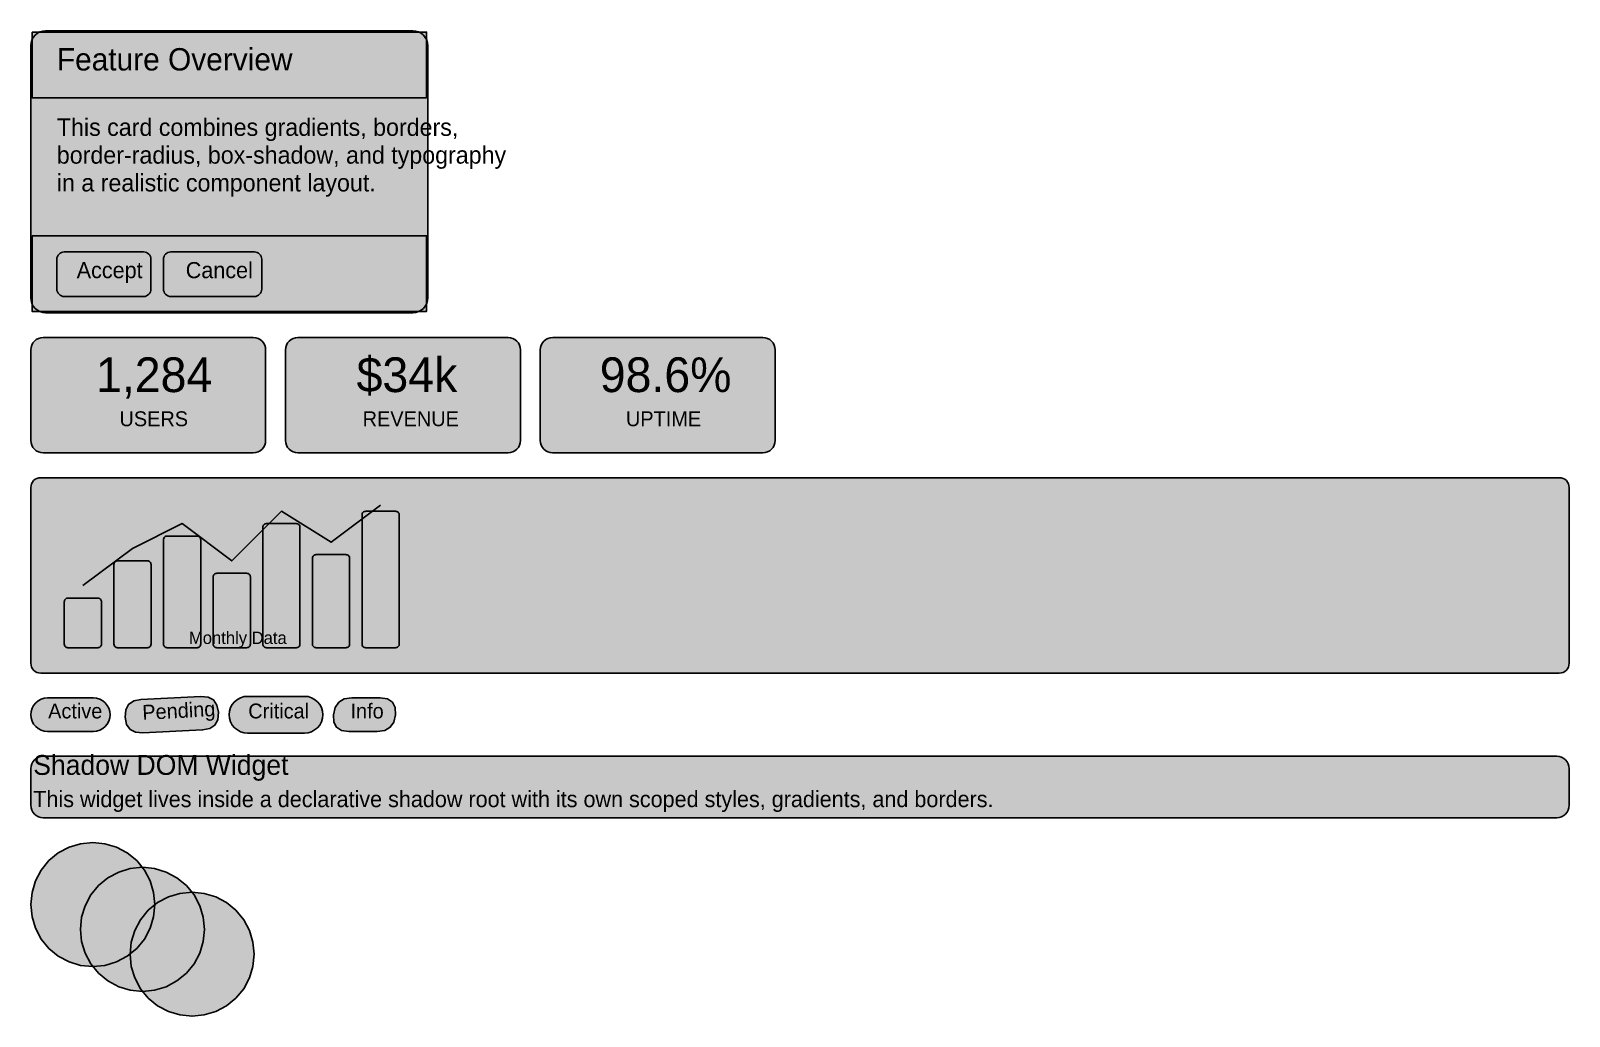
# Model space of a CAD drawing. Extents: x 0 to 1240, y 21 to 815.
import ezdxf

# ---------------------------------------------------------------- set-up
doc = ezdxf.new("R2010")
doc.units = 0

msp = doc.modelspace()

# ---------------------------------------------------------------- hatches: boundary and pattern name
at = {"true_color": 0xffffff}
for points in [[(12, 815), (308, 815), (308, 815), (310.3, 814.8), (312.6, 814.1), (314.7, 813), (316.5, 811.5), (318, 809.7), (319.1, 807.6), (319.8, 805.3), (320, 803), (320, 599.8), (320, 599.8), (319.8, 597.5), (319.1, 595.2), (318, 593.1), (316.5, 591.3), (314.7, 589.8), (312.6, 588.7), (310.3, 588), (308, 587.8), (12, 587.8), (12, 587.8), (9.7, 588), (7.4, 588.7), (5.3, 589.8), (3.5, 591.3), (2, 593.1), (0.9, 595.2), (0.2, 597.5), (0, 599.8), (0, 803), (0, 803), (0.2, 805.3), (0.9, 807.6), (2, 809.7), (3.5, 811.5), (5.3, 813), (7.4, 814.1), (9.7, 814.8), (12, 815)], [(10, 567.8), (179.3, 567.8), (179.3, 567.8), (181.3, 567.6), (183.2, 567), (184.9, 566.1), (186.4, 564.9), (187.6, 563.4), (188.6, 561.6), (189.1, 559.8), (189.3, 557.8), (189.3, 484.8), (189.3, 484.8), (189.1, 482.8), (188.6, 481), (187.6, 479.2), (186.4, 477.7), (184.9, 476.5), (183.2, 475.6), (181.3, 475), (179.3, 474.8), (10, 474.8), (10, 474.8), (8, 475), (6.2, 475.6), (4.4, 476.5), (2.9, 477.7), (1.7, 479.2), (0.8, 481), (0.2, 482.8), (0, 484.8), (0, 557.8), (0, 557.8), (0.2, 559.8), (0.8, 561.6), (1.7, 563.4), (2.9, 564.9), (4.4, 566.1), (6.2, 567), (8, 567.6), (10, 567.8)], [(215.3, 567.8), (384.7, 567.8), (384.7, 567.8), (386.6, 567.6), (388.5, 567), (390.2, 566.1), (391.7, 564.9), (393, 563.4), (393.9, 561.6), (394.5, 559.8), (394.7, 557.8), (394.7, 484.8), (394.7, 484.8), (394.5, 482.8), (393.9, 481), (393, 479.2), (391.7, 477.7), (390.2, 476.5), (388.5, 475.6), (386.6, 475), (384.7, 474.8), (215.3, 474.8), (215.3, 474.8), (213.4, 475), (211.5, 475.6), (209.8, 476.5), (208.3, 477.7), (207, 479.2), (206.1, 481), (205.5, 482.8), (205.3, 484.8), (205.3, 557.8), (205.3, 557.8), (205.5, 559.8), (206.1, 561.6), (207, 563.4), (208.3, 564.9), (209.8, 566.1), (211.5, 567), (213.4, 567.6), (215.3, 567.8)], [(420.7, 567.8), (590, 567.8), (590, 567.8), (592, 567.6), (593.8, 567), (595.6, 566.1), (597.1, 564.9), (598.3, 563.4), (599.2, 561.6), (599.8, 559.8), (600, 557.8), (600, 484.8), (600, 484.8), (599.8, 482.8), (599.2, 481), (598.3, 479.2), (597.1, 477.7), (595.6, 476.5), (593.8, 475.6), (592, 475), (590, 474.8), (420.7, 474.8), (420.7, 474.8), (418.7, 475), (416.8, 475.6), (415.1, 476.5), (413.6, 477.7), (412.4, 479.2), (411.4, 481), (410.9, 482.8), (410.7, 484.8), (410.7, 557.8), (410.7, 557.8), (410.9, 559.8), (411.4, 561.6), (412.4, 563.4), (413.6, 564.9), (415.1, 566.1), (416.8, 567), (418.7, 567.6), (420.7, 567.8)], [(8, 454.8), (1232, 454.8), (1232, 454.8), (1233.6, 454.6), (1235.1, 454.2), (1236.4, 453.5), (1237.7, 452.5), (1238.7, 451.2), (1239.4, 449.9), (1239.8, 448.4), (1240, 446.8), (1240, 305.3), (1240, 305.3), (1239.8, 303.7), (1239.4, 302.2), (1238.7, 300.9), (1237.7, 299.6), (1236.4, 298.6), (1235.1, 297.9), (1233.6, 297.5), (1232, 297.3), (8, 297.3), (8, 297.3), (6.4, 297.5), (4.9, 297.9), (3.6, 298.6), (2.3, 299.6), (1.3, 300.9), (0.6, 302.2), (0.2, 303.7), (0, 305.3), (0, 446.8), (0, 446.8), (0.2, 448.4), (0.6, 449.9), (1.3, 451.2), (2.3, 452.5), (3.6, 453.5), (4.9, 454.2), (6.4, 454.6), (8, 454.8)]]:
    msp.add_hatch(color=256, dxfattribs=at).paths.add_polyline_path(points, flags=0)
at = {"true_color": 0x1a237e}
msp.add_hatch(color=256, dxfattribs=at).paths.add_polyline_path([(1, 814), (319, 814), (319, 761), (1, 761)], flags=0)
at = {"true_color": 0xf5f5f5}
msp.add_hatch(color=256, dxfattribs=at).paths.add_polyline_path([(1, 649.8), (319, 649.8), (319, 588.8), (1, 588.8)], flags=0)
at = {"true_color": 0x1e88e5}
for points in [[(27, 636.8), (90.9, 636.8), (90.9, 636.8), (92.1, 636.7), (93.2, 636.3), (94.2, 635.8), (95.1, 635), (95.9, 634.1), (96.4, 633.1), (96.8, 632), (96.9, 630.8), (96.9, 606.8), (96.9, 606.8), (96.8, 605.6), (96.4, 604.5), (95.9, 603.5), (95.1, 602.6), (94.2, 601.8), (93.2, 601.3), (92.1, 600.9), (90.9, 600.8), (27, 600.8), (27, 600.8), (25.8, 600.9), (24.7, 601.3), (23.7, 601.8), (22.8, 602.6), (22, 603.5), (21.5, 604.5), (21.1, 605.6), (21, 606.8), (21, 630.8), (21, 630.8), (21.1, 632), (21.5, 633.1), (22, 634.1), (22.8, 635), (23.7, 635.8), (24.7, 636.3), (25.8, 636.7), (27, 636.8)], [(244, 263.8), (245.4, 269.7), (248.3, 273.9), (252.7, 276.5), (258.7, 277.3), (281.6, 277.3), (287.5, 276.5), (291.5, 273.9), (293.7, 269.7), (294, 263.8), (294, 263.8), (292.6, 257.9), (289.7, 253.7), (285.3, 251.1), (279.3, 250.3), (256.4, 250.3), (250.5, 251.1), (246.5, 253.7), (244.3, 257.9), (244, 263.8)]]:
    msp.add_hatch(color=256, dxfattribs=at).paths.add_polyline_path(points, flags=0)
at = {"true_color": 0x42a5f5}
for points in [[(270, 427.8), (294, 427.8), (294, 427.8), (294.6, 427.7), (295.1, 427.6), (295.7, 427.3), (296.1, 426.9), (296.5, 426.5), (296.8, 425.9), (296.9, 425.4), (297, 424.8), (297, 320.8), (297, 320.8), (296.9, 320.2), (296.8, 319.7), (296.5, 319.1), (296.1, 318.7), (295.7, 318.3), (295.1, 318), (294.6, 317.9), (294, 317.8), (270, 317.8), (270, 317.8), (269.4, 317.9), (268.9, 318), (268.3, 318.3), (267.9, 318.7), (267.5, 319.1), (267.2, 319.7), (267.1, 320.2), (267, 320.8), (267, 424.8), (267, 424.8), (267.1, 425.4), (267.2, 425.9), (267.5, 426.5), (267.9, 426.9), (268.3, 427.3), (268.9, 427.6), (269.4, 427.7), (270, 427.8)], [(190, 417.8), (214, 417.8), (214, 417.8), (214.6, 417.7), (215.1, 417.6), (215.7, 417.3), (216.1, 416.9), (216.5, 416.5), (216.8, 415.9), (216.9, 415.4), (217, 414.8), (217, 320.8), (217, 320.8), (216.9, 320.2), (216.8, 319.7), (216.5, 319.1), (216.1, 318.7), (215.7, 318.3), (215.1, 318), (214.6, 317.9), (214, 317.8), (190, 317.8), (190, 317.8), (189.4, 317.9), (188.9, 318), (188.3, 318.3), (187.9, 318.7), (187.5, 319.1), (187.2, 319.7), (187.1, 320.2), (187, 320.8), (187, 414.8), (187, 414.8), (187.1, 415.4), (187.2, 415.9), (187.5, 416.5), (187.9, 416.9), (188.3, 417.3), (188.9, 417.6), (189.4, 417.7), (190, 417.8)], [(110, 407.8), (134, 407.8), (134, 407.8), (134.6, 407.7), (135.1, 407.6), (135.7, 407.3), (136.1, 406.9), (136.5, 406.5), (136.8, 405.9), (136.9, 405.4), (137, 404.8), (137, 320.8), (137, 320.8), (136.9, 320.2), (136.8, 319.7), (136.5, 319.1), (136.1, 318.7), (135.7, 318.3), (135.1, 318), (134.6, 317.9), (134, 317.8), (110, 317.8), (110, 317.8), (109.4, 317.9), (108.9, 318), (108.3, 318.3), (107.9, 318.7), (107.5, 319.1), (107.2, 319.7), (107.1, 320.2), (107, 320.8), (107, 404.8), (107, 404.8), (107.1, 405.4), (107.2, 405.9), (107.5, 406.5), (107.9, 406.9), (108.3, 407.3), (108.9, 407.6), (109.4, 407.7), (110, 407.8)], [(70, 387.8), (94, 387.8), (94, 387.8), (94.6, 387.7), (95.1, 387.6), (95.7, 387.3), (96.1, 386.9), (96.5, 386.5), (96.8, 385.9), (96.9, 385.4), (97, 384.8), (97, 320.8), (97, 320.8), (96.9, 320.2), (96.8, 319.7), (96.5, 319.1), (96.1, 318.7), (95.7, 318.3), (95.1, 318), (94.6, 317.9), (94, 317.8), (70, 317.8), (70, 317.8), (69.4, 317.9), (68.9, 318), (68.3, 318.3), (67.9, 318.7), (67.5, 319.1), (67.2, 319.7), (67.1, 320.2), (67, 320.8), (67, 384.8), (67, 384.8), (67.1, 385.4), (67.2, 385.9), (67.5, 386.5), (67.9, 386.9), (68.3, 387.3), (68.9, 387.6), (69.4, 387.7), (70, 387.8)], [(230, 392.8), (254, 392.8), (254, 392.8), (254.6, 392.7), (255.1, 392.6), (255.7, 392.3), (256.1, 391.9), (256.5, 391.5), (256.8, 390.9), (256.9, 390.4), (257, 389.8), (257, 320.8), (257, 320.8), (256.9, 320.2), (256.8, 319.7), (256.5, 319.1), (256.1, 318.7), (255.7, 318.3), (255.1, 318), (254.6, 317.9), (254, 317.8), (230, 317.8), (230, 317.8), (229.4, 317.9), (228.9, 318), (228.3, 318.3), (227.9, 318.7), (227.5, 319.1), (227.2, 319.7), (227.1, 320.2), (227, 320.8), (227, 389.8), (227, 389.8), (227.1, 390.4), (227.2, 390.9), (227.5, 391.5), (227.9, 391.9), (228.3, 392.3), (228.9, 392.6), (229.4, 392.7), (230, 392.8)], [(150, 377.8), (174, 377.8), (174, 377.8), (174.6, 377.7), (175.1, 377.6), (175.7, 377.3), (176.1, 376.9), (176.5, 376.5), (176.8, 375.9), (176.9, 375.4), (177, 374.8), (177, 320.8), (177, 320.8), (176.9, 320.2), (176.8, 319.7), (176.5, 319.1), (176.1, 318.7), (175.7, 318.3), (175.1, 318), (174.6, 317.9), (174, 317.8), (150, 317.8), (150, 317.8), (149.4, 317.9), (148.9, 318), (148.3, 318.3), (147.9, 318.7), (147.5, 319.1), (147.2, 319.7), (147.1, 320.2), (147, 320.8), (147, 374.8), (147, 374.8), (147.1, 375.4), (147.2, 375.9), (147.5, 376.5), (147.9, 376.9), (148.3, 377.3), (148.9, 377.6), (149.4, 377.7), (150, 377.8)], [(30, 357.8), (54, 357.8), (54, 357.8), (54.6, 357.7), (55.1, 357.6), (55.7, 357.3), (56.1, 356.9), (56.5, 356.5), (56.8, 355.9), (56.9, 355.4), (57, 354.8), (57, 320.8), (57, 320.8), (56.9, 320.2), (56.8, 319.7), (56.5, 319.1), (56.1, 318.7), (55.7, 318.3), (55.1, 318), (54.6, 317.9), (54, 317.8), (30, 317.8), (30, 317.8), (29.4, 317.9), (28.9, 318), (28.3, 318.3), (27.9, 318.7), (27.5, 319.1), (27.2, 319.7), (27.1, 320.2), (27, 320.8), (27, 354.8), (27, 354.8), (27.1, 355.4), (27.2, 355.9), (27.5, 356.5), (27.9, 356.9), (28.3, 357.3), (28.9, 357.6), (29.4, 357.7), (30, 357.8)]]:
    msp.add_hatch(color=256, dxfattribs=at).paths.add_polyline_path(points, flags=0)
at = {"true_color": 0x43a047}
msp.add_hatch(color=256, dxfattribs=at).paths.add_polyline_path([(13.5, 277.3), (50.5, 277.3), (50.5, 277.3), (53.1, 277), (55.7, 276.3), (58, 275), (60, 273.3), (61.7, 271.3), (63, 269), (63.7, 266.4), (64, 263.8), (64, 263.8), (64, 263.8), (63.7, 261.2), (63, 258.6), (61.7, 256.3), (60, 254.3), (58, 252.6), (55.7, 251.3), (53.1, 250.6), (50.5, 250.3), (13.5, 250.3), (13.5, 250.3), (10.9, 250.6), (8.3, 251.3), (6, 252.6), (4, 254.3), (2.3, 256.3), (1, 258.6), (0.3, 261.2), (0, 263.8), (0, 263.8), (0, 263.8), (0.3, 266.4), (1, 269), (2.3, 271.3), (4, 273.3), (6, 275), (8.3, 276.3), (10.9, 277), (13.5, 277.3)], flags=0)
at = {"true_color": 0xfb8c00}
msp.add_hatch(color=256, dxfattribs=at).paths.add_polyline_path([(76.1, 261.8), (76.6, 267.8), (78.9, 272.1), (83, 274.9), (88.8, 276), (137.1, 278.5), (143, 278), (147.4, 275.7), (150.1, 271.6), (151.3, 265.8), (151.3, 265.8), (150.7, 259.8), (148.4, 255.5), (144.4, 252.7), (138.5, 251.6), (90.2, 249.1), (84.3, 249.6), (80, 251.9), (77.2, 256), (76.1, 261.8)], flags=0)
at = {"true_color": 0xe53935}
msp.add_hatch(color=256, dxfattribs=at).paths.add_polyline_path([(174.8, 278.6), (220.6, 278.6), (220.6, 278.6), (223.5, 278.4), (226.3, 277.5), (228.8, 276.1), (231.1, 274.3), (232.9, 272.1), (234.3, 269.5), (235.1, 266.7), (235.4, 263.8), (235.4, 263.8), (235.4, 263.8), (235.1, 260.9), (234.3, 258.1), (232.9, 255.5), (231.1, 253.3), (228.8, 251.5), (226.3, 250.1), (223.5, 249.2), (220.6, 248.9), (174.8, 248.9), (174.8, 248.9), (171.9, 249.2), (169.1, 250.1), (166.5, 251.5), (164.2, 253.3), (162.4, 255.5), (161, 258.1), (160.2, 260.9), (159.9, 263.8), (159.9, 263.8), (159.9, 263.8), (160.2, 266.7), (161, 269.5), (162.4, 272.1), (164.2, 274.3), (166.5, 276.1), (169.1, 277.5), (171.9, 278.4), (174.8, 278.6)], flags=0)
at = {"true_color": 0xede7f6}
msp.add_hatch(color=256, dxfattribs=at).paths.add_polyline_path([(10, 230.3), (1230, 230.3), (1230, 230.3), (1232, 230.1), (1233.8, 229.5), (1235.6, 228.6), (1237.1, 227.4), (1238.3, 225.9), (1239.2, 224.1), (1239.8, 222.3), (1240, 220.3), (1240, 190.8), (1240, 190.8), (1239.8, 188.8), (1239.2, 187), (1238.3, 185.2), (1237.1, 183.7), (1235.6, 182.5), (1233.8, 181.6), (1232, 181), (1230, 180.8), (10, 180.8), (10, 180.8), (8, 181), (6.2, 181.6), (4.4, 182.5), (2.9, 183.7), (1.7, 185.2), (0.8, 187), (0.2, 188.8), (0, 190.8), (0, 220.3), (0, 220.3), (0.2, 222.3), (0.8, 224.1), (1.7, 225.9), (2.9, 227.4), (4.4, 228.6), (6.2, 229.5), (8, 230.1), (10, 230.3)], flags=0)
at = {"true_color": 0xf44336}
msp.add_hatch(color=256, dxfattribs=at).paths.add_polyline_path([(50, 160.8), (50, 160.8), (50, 160.8), (59.8, 159.8), (69.1, 157), (77.8, 152.4), (85.4, 146.2), (91.6, 138.6), (96.2, 129.9), (99, 120.6), (100, 110.8), (100, 110.8), (100, 110.8), (99, 101), (96.2, 91.7), (91.6, 83), (85.4, 75.4), (77.8, 69.2), (69.1, 64.6), (59.8, 61.8), (50, 60.8), (50, 60.8), (50, 60.8), (40.2, 61.8), (30.9, 64.6), (22.2, 69.2), (14.6, 75.4), (8.4, 83), (3.8, 91.7), (1, 101), (0, 110.8), (0, 110.8), (0, 110.8), (1, 120.6), (3.8, 129.9), (8.4, 138.6), (14.6, 146.2), (22.2, 152.4), (30.9, 157), (40.2, 159.8), (50, 160.8)], flags=0)
at = {"true_color": 0x4caf50}
msp.add_hatch(color=256, dxfattribs=at).paths.add_polyline_path([(90, 140.8), (90, 140.8), (90, 140.8), (99.8, 139.8), (109.1, 137), (117.8, 132.4), (125.4, 126.2), (131.6, 118.6), (136.2, 109.9), (139, 100.6), (140, 90.8), (140, 90.8), (140, 90.8), (139, 81), (136.2, 71.7), (131.6, 63), (125.4, 55.4), (117.8, 49.2), (109.1, 44.6), (99.8, 41.8), (90, 40.8), (90, 40.8), (90, 40.8), (80.2, 41.8), (70.9, 44.6), (62.2, 49.2), (54.6, 55.4), (48.4, 63), (43.8, 71.7), (41, 81), (40, 90.8), (40, 90.8), (40, 90.8), (41, 100.6), (43.8, 109.9), (48.4, 118.6), (54.6, 126.2), (62.2, 132.4), (70.9, 137), (80.2, 139.8), (90, 140.8)], flags=0)
at = {"true_color": 0x2196f3}
msp.add_hatch(color=256, dxfattribs=at).paths.add_polyline_path([(130, 120.8), (130, 120.8), (130, 120.8), (139.8, 119.8), (149.1, 117), (157.8, 112.4), (165.4, 106.2), (171.6, 98.6), (176.2, 89.9), (179, 80.6), (180, 70.8), (180, 70.8), (180, 70.8), (179, 61), (176.2, 51.7), (171.6, 43), (165.4, 35.4), (157.8, 29.2), (149.1, 24.6), (139.8, 21.8), (130, 20.8), (130, 20.8), (130, 20.8), (120.2, 21.8), (110.9, 24.6), (102.2, 29.2), (94.6, 35.4), (88.4, 43), (83.8, 51.7), (81, 61), (80, 70.8), (80, 70.8), (80, 70.8), (81, 80.6), (83.8, 89.9), (88.4, 98.6), (94.6, 106.2), (102.2, 112.4), (110.9, 117), (120.2, 119.8), (130, 120.8)], flags=0)

# ---------------------------------------------------------------- linework, layer by layer
at = {"true_color": 0xe0e0e0}
for points in [[(12, 815), (308, 815), (308, 815), (310.3, 814.8), (312.6, 814.1), (314.7, 813), (316.5, 811.5), (318, 809.7), (319.1, 807.6), (319.8, 805.3), (320, 803), (320, 599.8), (320, 599.8), (319.8, 597.5), (319.1, 595.2), (318, 593.1), (316.5, 591.3), (314.7, 589.8), (312.6, 588.7), (310.3, 588), (308, 587.8), (12, 587.8), (12, 587.8), (9.7, 588), (7.4, 588.7), (5.3, 589.8), (3.5, 591.3), (2, 593.1), (0.9, 595.2), (0.2, 597.5), (0, 599.8), (0, 803), (0, 803), (0.2, 805.3), (0.9, 807.6), (2, 809.7), (3.5, 811.5), (5.3, 813), (7.4, 814.1), (9.7, 814.8), (12, 815)], [(10, 567.8), (179.3, 567.8), (179.3, 567.8), (181.3, 567.6), (183.2, 567), (184.9, 566.1), (186.4, 564.9), (187.6, 563.4), (188.6, 561.6), (189.1, 559.8), (189.3, 557.8), (189.3, 484.8), (189.3, 484.8), (189.1, 482.8), (188.6, 481), (187.6, 479.2), (186.4, 477.7), (184.9, 476.5), (183.2, 475.6), (181.3, 475), (179.3, 474.8), (10, 474.8), (10, 474.8), (8, 475), (6.2, 475.6), (4.4, 476.5), (2.9, 477.7), (1.7, 479.2), (0.8, 481), (0.2, 482.8), (0, 484.8), (0, 557.8), (0, 557.8), (0.2, 559.8), (0.8, 561.6), (1.7, 563.4), (2.9, 564.9), (4.4, 566.1), (6.2, 567), (8, 567.6), (10, 567.8)], [(215.3, 567.8), (384.7, 567.8), (384.7, 567.8), (386.6, 567.6), (388.5, 567), (390.2, 566.1), (391.7, 564.9), (393, 563.4), (393.9, 561.6), (394.5, 559.8), (394.7, 557.8), (394.7, 484.8), (394.7, 484.8), (394.5, 482.8), (393.9, 481), (393, 479.2), (391.7, 477.7), (390.2, 476.5), (388.5, 475.6), (386.6, 475), (384.7, 474.8), (215.3, 474.8), (215.3, 474.8), (213.4, 475), (211.5, 475.6), (209.8, 476.5), (208.3, 477.7), (207, 479.2), (206.1, 481), (205.5, 482.8), (205.3, 484.8), (205.3, 557.8), (205.3, 557.8), (205.5, 559.8), (206.1, 561.6), (207, 563.4), (208.3, 564.9), (209.8, 566.1), (211.5, 567), (213.4, 567.6), (215.3, 567.8)], [(420.7, 567.8), (590, 567.8), (590, 567.8), (592, 567.6), (593.8, 567), (595.6, 566.1), (597.1, 564.9), (598.3, 563.4), (599.2, 561.6), (599.8, 559.8), (600, 557.8), (600, 484.8), (600, 484.8), (599.8, 482.8), (599.2, 481), (598.3, 479.2), (597.1, 477.7), (595.6, 476.5), (593.8, 475.6), (592, 475), (590, 474.8), (420.7, 474.8), (420.7, 474.8), (418.7, 475), (416.8, 475.6), (415.1, 476.5), (413.6, 477.7), (412.4, 479.2), (411.4, 481), (410.9, 482.8), (410.7, 484.8), (410.7, 557.8), (410.7, 557.8), (410.9, 559.8), (411.4, 561.6), (412.4, 563.4), (413.6, 564.9), (415.1, 566.1), (416.8, 567), (418.7, 567.6), (420.7, 567.8)], [(8, 454.8), (1232, 454.8), (1232, 454.8), (1233.6, 454.6), (1235.1, 454.2), (1236.4, 453.5), (1237.7, 452.5), (1238.7, 451.2), (1239.4, 449.9), (1239.8, 448.4), (1240, 446.8), (1240, 305.3), (1240, 305.3), (1239.8, 303.7), (1239.4, 302.2), (1238.7, 300.9), (1237.7, 299.6), (1236.4, 298.6), (1235.1, 297.9), (1233.6, 297.5), (1232, 297.3), (8, 297.3), (8, 297.3), (6.4, 297.5), (4.9, 297.9), (3.6, 298.6), (2.3, 299.6), (1.3, 300.9), (0.6, 302.2), (0.2, 303.7), (0, 305.3), (0, 446.8), (0, 446.8), (0.2, 448.4), (0.6, 449.9), (1.3, 451.2), (2.3, 452.5), (3.6, 453.5), (4.9, 454.2), (6.4, 454.6), (8, 454.8)]]:
    msp.add_lwpolyline(points, close=True, dxfattribs=at)
at = {"true_color": 0x1a237e}
msp.add_lwpolyline([(1, 814), (319, 814), (319, 761), (1, 761)], close=True, dxfattribs=at)
at = {"true_color": 0xf5f5f5}
msp.add_lwpolyline([(1, 649.8), (319, 649.8), (319, 588.8), (1, 588.8)], close=True, dxfattribs=at)
at = {"true_color": 0x1e88e5}
for points in [[(27, 636.8), (90.9, 636.8), (90.9, 636.8), (92.1, 636.7), (93.2, 636.3), (94.2, 635.8), (95.1, 635), (95.9, 634.1), (96.4, 633.1), (96.8, 632), (96.9, 630.8), (96.9, 606.8), (96.9, 606.8), (96.8, 605.6), (96.4, 604.5), (95.9, 603.5), (95.1, 602.6), (94.2, 601.8), (93.2, 601.3), (92.1, 600.9), (90.9, 600.8), (27, 600.8), (27, 600.8), (25.8, 600.9), (24.7, 601.3), (23.7, 601.8), (22.8, 602.6), (22, 603.5), (21.5, 604.5), (21.1, 605.6), (21, 606.8), (21, 630.8), (21, 630.8), (21.1, 632), (21.5, 633.1), (22, 634.1), (22.8, 635), (23.7, 635.8), (24.7, 636.3), (25.8, 636.7), (27, 636.8)], [(112.9, 636.8), (180.2, 636.8), (180.2, 636.8), (181.3, 636.7), (182.5, 636.3), (183.5, 635.8), (184.4, 635), (185.2, 634.1), (185.7, 633.1), (186.1, 632), (186.2, 630.8), (186.2, 606.8), (186.2, 606.8), (186.1, 605.6), (185.7, 604.5), (185.2, 603.5), (184.4, 602.6), (183.5, 601.8), (182.5, 601.3), (181.3, 600.9), (180.2, 600.8), (112.9, 600.8), (112.9, 600.8), (111.7, 600.9), (110.6, 601.3), (109.6, 601.8), (108.7, 602.6), (107.9, 603.5), (107.4, 604.5), (107, 605.6), (106.9, 606.8), (106.9, 630.8), (106.9, 630.8), (107, 632), (107.4, 633.1), (107.9, 634.1), (108.7, 635), (109.6, 635.8), (110.6, 636.3), (111.7, 636.7), (112.9, 636.8)], [(244, 263.8), (245.4, 269.7), (248.3, 273.9), (252.7, 276.5), (258.7, 277.3), (281.6, 277.3), (287.5, 276.5), (291.5, 273.9), (293.7, 269.7), (294, 263.8), (294, 263.8), (292.6, 257.9), (289.7, 253.7), (285.3, 251.1), (279.3, 250.3), (256.4, 250.3), (250.5, 251.1), (246.5, 253.7), (244.3, 257.9), (244, 263.8)]]:
    msp.add_lwpolyline(points, close=True, dxfattribs=at)
at = {"true_color": 0xe53935}
msp.add_lwpolyline([(42, 367.8), (82, 397.8), (122, 417.8), (162, 387.8), (202, 427.8), (242, 402.8), (282, 432.8)], dxfattribs=at)
at = {"true_color": 0x42a5f5}
for points in [[(270, 427.8), (294, 427.8), (294, 427.8), (294.6, 427.7), (295.1, 427.6), (295.7, 427.3), (296.1, 426.9), (296.5, 426.5), (296.8, 425.9), (296.9, 425.4), (297, 424.8), (297, 320.8), (297, 320.8), (296.9, 320.2), (296.8, 319.7), (296.5, 319.1), (296.1, 318.7), (295.7, 318.3), (295.1, 318), (294.6, 317.9), (294, 317.8), (270, 317.8), (270, 317.8), (269.4, 317.9), (268.9, 318), (268.3, 318.3), (267.9, 318.7), (267.5, 319.1), (267.2, 319.7), (267.1, 320.2), (267, 320.8), (267, 424.8), (267, 424.8), (267.1, 425.4), (267.2, 425.9), (267.5, 426.5), (267.9, 426.9), (268.3, 427.3), (268.9, 427.6), (269.4, 427.7), (270, 427.8)], [(190, 417.8), (214, 417.8), (214, 417.8), (214.6, 417.7), (215.1, 417.6), (215.7, 417.3), (216.1, 416.9), (216.5, 416.5), (216.8, 415.9), (216.9, 415.4), (217, 414.8), (217, 320.8), (217, 320.8), (216.9, 320.2), (216.8, 319.7), (216.5, 319.1), (216.1, 318.7), (215.7, 318.3), (215.1, 318), (214.6, 317.9), (214, 317.8), (190, 317.8), (190, 317.8), (189.4, 317.9), (188.9, 318), (188.3, 318.3), (187.9, 318.7), (187.5, 319.1), (187.2, 319.7), (187.1, 320.2), (187, 320.8), (187, 414.8), (187, 414.8), (187.1, 415.4), (187.2, 415.9), (187.5, 416.5), (187.9, 416.9), (188.3, 417.3), (188.9, 417.6), (189.4, 417.7), (190, 417.8)], [(110, 407.8), (134, 407.8), (134, 407.8), (134.6, 407.7), (135.1, 407.6), (135.7, 407.3), (136.1, 406.9), (136.5, 406.5), (136.8, 405.9), (136.9, 405.4), (137, 404.8), (137, 320.8), (137, 320.8), (136.9, 320.2), (136.8, 319.7), (136.5, 319.1), (136.1, 318.7), (135.7, 318.3), (135.1, 318), (134.6, 317.9), (134, 317.8), (110, 317.8), (110, 317.8), (109.4, 317.9), (108.9, 318), (108.3, 318.3), (107.9, 318.7), (107.5, 319.1), (107.2, 319.7), (107.1, 320.2), (107, 320.8), (107, 404.8), (107, 404.8), (107.1, 405.4), (107.2, 405.9), (107.5, 406.5), (107.9, 406.9), (108.3, 407.3), (108.9, 407.6), (109.4, 407.7), (110, 407.8)], [(70, 387.8), (94, 387.8), (94, 387.8), (94.6, 387.7), (95.1, 387.6), (95.7, 387.3), (96.1, 386.9), (96.5, 386.5), (96.8, 385.9), (96.9, 385.4), (97, 384.8), (97, 320.8), (97, 320.8), (96.9, 320.2), (96.8, 319.7), (96.5, 319.1), (96.1, 318.7), (95.7, 318.3), (95.1, 318), (94.6, 317.9), (94, 317.8), (70, 317.8), (70, 317.8), (69.4, 317.9), (68.9, 318), (68.3, 318.3), (67.9, 318.7), (67.5, 319.1), (67.2, 319.7), (67.1, 320.2), (67, 320.8), (67, 384.8), (67, 384.8), (67.1, 385.4), (67.2, 385.9), (67.5, 386.5), (67.9, 386.9), (68.3, 387.3), (68.9, 387.6), (69.4, 387.7), (70, 387.8)], [(230, 392.8), (254, 392.8), (254, 392.8), (254.6, 392.7), (255.1, 392.6), (255.7, 392.3), (256.1, 391.9), (256.5, 391.5), (256.8, 390.9), (256.9, 390.4), (257, 389.8), (257, 320.8), (257, 320.8), (256.9, 320.2), (256.8, 319.7), (256.5, 319.1), (256.1, 318.7), (255.7, 318.3), (255.1, 318), (254.6, 317.9), (254, 317.8), (230, 317.8), (230, 317.8), (229.4, 317.9), (228.9, 318), (228.3, 318.3), (227.9, 318.7), (227.5, 319.1), (227.2, 319.7), (227.1, 320.2), (227, 320.8), (227, 389.8), (227, 389.8), (227.1, 390.4), (227.2, 390.9), (227.5, 391.5), (227.9, 391.9), (228.3, 392.3), (228.9, 392.6), (229.4, 392.7), (230, 392.8)], [(150, 377.8), (174, 377.8), (174, 377.8), (174.6, 377.7), (175.1, 377.6), (175.7, 377.3), (176.1, 376.9), (176.5, 376.5), (176.8, 375.9), (176.9, 375.4), (177, 374.8), (177, 320.8), (177, 320.8), (176.9, 320.2), (176.8, 319.7), (176.5, 319.1), (176.1, 318.7), (175.7, 318.3), (175.1, 318), (174.6, 317.9), (174, 317.8), (150, 317.8), (150, 317.8), (149.4, 317.9), (148.9, 318), (148.3, 318.3), (147.9, 318.7), (147.5, 319.1), (147.2, 319.7), (147.1, 320.2), (147, 320.8), (147, 374.8), (147, 374.8), (147.1, 375.4), (147.2, 375.9), (147.5, 376.5), (147.9, 376.9), (148.3, 377.3), (148.9, 377.6), (149.4, 377.7), (150, 377.8)], [(30, 357.8), (54, 357.8), (54, 357.8), (54.6, 357.7), (55.1, 357.6), (55.7, 357.3), (56.1, 356.9), (56.5, 356.5), (56.8, 355.9), (56.9, 355.4), (57, 354.8), (57, 320.8), (57, 320.8), (56.9, 320.2), (56.8, 319.7), (56.5, 319.1), (56.1, 318.7), (55.7, 318.3), (55.1, 318), (54.6, 317.9), (54, 317.8), (30, 317.8), (30, 317.8), (29.4, 317.9), (28.9, 318), (28.3, 318.3), (27.9, 318.7), (27.5, 319.1), (27.2, 319.7), (27.1, 320.2), (27, 320.8), (27, 354.8), (27, 354.8), (27.1, 355.4), (27.2, 355.9), (27.5, 356.5), (27.9, 356.9), (28.3, 357.3), (28.9, 357.6), (29.4, 357.7), (30, 357.8)]]:
    msp.add_lwpolyline(points, close=True, dxfattribs=at)
at = {"true_color": 0x43a047}
msp.add_lwpolyline([(13.5, 277.3), (50.5, 277.3), (50.5, 277.3), (53.1, 277), (55.7, 276.3), (58, 275), (60, 273.3), (61.7, 271.3), (63, 269), (63.7, 266.4), (64, 263.8), (64, 263.8), (64, 263.8), (63.7, 261.2), (63, 258.6), (61.7, 256.3), (60, 254.3), (58, 252.6), (55.7, 251.3), (53.1, 250.6), (50.5, 250.3), (13.5, 250.3), (13.5, 250.3), (10.9, 250.6), (8.3, 251.3), (6, 252.6), (4, 254.3), (2.3, 256.3), (1, 258.6), (0.3, 261.2), (0, 263.8), (0, 263.8), (0, 263.8), (0.3, 266.4), (1, 269), (2.3, 271.3), (4, 273.3), (6, 275), (8.3, 276.3), (10.9, 277), (13.5, 277.3)], close=True, dxfattribs=at)
at = {"true_color": 0xfb8c00}
msp.add_lwpolyline([(76.1, 261.8), (76.6, 267.8), (78.9, 272.1), (83, 274.9), (88.8, 276), (137.1, 278.5), (143, 278), (147.4, 275.7), (150.1, 271.6), (151.3, 265.8), (151.3, 265.8), (150.7, 259.8), (148.4, 255.5), (144.4, 252.7), (138.5, 251.6), (90.2, 249.1), (84.3, 249.6), (80, 251.9), (77.2, 256), (76.1, 261.8)], close=True, dxfattribs=at)
at = {"true_color": 0xe53935}
msp.add_lwpolyline([(174.8, 278.6), (220.6, 278.6), (220.6, 278.6), (223.5, 278.4), (226.3, 277.5), (228.8, 276.1), (231.1, 274.3), (232.9, 272.1), (234.3, 269.5), (235.1, 266.7), (235.4, 263.8), (235.4, 263.8), (235.4, 263.8), (235.1, 260.9), (234.3, 258.1), (232.9, 255.5), (231.1, 253.3), (228.8, 251.5), (226.3, 250.1), (223.5, 249.2), (220.6, 248.9), (174.8, 248.9), (174.8, 248.9), (171.9, 249.2), (169.1, 250.1), (166.5, 251.5), (164.2, 253.3), (162.4, 255.5), (161, 258.1), (160.2, 260.9), (159.9, 263.8), (159.9, 263.8), (159.9, 263.8), (160.2, 266.7), (161, 269.5), (162.4, 272.1), (164.2, 274.3), (166.5, 276.1), (169.1, 277.5), (171.9, 278.4), (174.8, 278.6)], close=True, dxfattribs=at)
at = {"true_color": 0x7e57c2}
msp.add_lwpolyline([(10, 230.3), (1230, 230.3), (1230, 230.3), (1232, 230.1), (1233.8, 229.5), (1235.6, 228.6), (1237.1, 227.4), (1238.3, 225.9), (1239.2, 224.1), (1239.8, 222.3), (1240, 220.3), (1240, 190.8), (1240, 190.8), (1239.8, 188.8), (1239.2, 187), (1238.3, 185.2), (1237.1, 183.7), (1235.6, 182.5), (1233.8, 181.6), (1232, 181), (1230, 180.8), (10, 180.8), (10, 180.8), (8, 181), (6.2, 181.6), (4.4, 182.5), (2.9, 183.7), (1.7, 185.2), (0.8, 187), (0.2, 188.8), (0, 190.8), (0, 220.3), (0, 220.3), (0.2, 222.3), (0.8, 224.1), (1.7, 225.9), (2.9, 227.4), (4.4, 228.6), (6.2, 229.5), (8, 230.1), (10, 230.3)], close=True, dxfattribs=at)
at = {"true_color": 0xf44336}
msp.add_lwpolyline([(50, 160.8), (50, 160.8), (50, 160.8), (59.8, 159.8), (69.1, 157), (77.8, 152.4), (85.4, 146.2), (91.6, 138.6), (96.2, 129.9), (99, 120.6), (100, 110.8), (100, 110.8), (100, 110.8), (99, 101), (96.2, 91.7), (91.6, 83), (85.4, 75.4), (77.8, 69.2), (69.1, 64.6), (59.8, 61.8), (50, 60.8), (50, 60.8), (50, 60.8), (40.2, 61.8), (30.9, 64.6), (22.2, 69.2), (14.6, 75.4), (8.4, 83), (3.8, 91.7), (1, 101), (0, 110.8), (0, 110.8), (0, 110.8), (1, 120.6), (3.8, 129.9), (8.4, 138.6), (14.6, 146.2), (22.2, 152.4), (30.9, 157), (40.2, 159.8), (50, 160.8)], close=True, dxfattribs=at)
at = {"true_color": 0x4caf50}
msp.add_lwpolyline([(90, 140.8), (90, 140.8), (90, 140.8), (99.8, 139.8), (109.1, 137), (117.8, 132.4), (125.4, 126.2), (131.6, 118.6), (136.2, 109.9), (139, 100.6), (140, 90.8), (140, 90.8), (140, 90.8), (139, 81), (136.2, 71.7), (131.6, 63), (125.4, 55.4), (117.8, 49.2), (109.1, 44.6), (99.8, 41.8), (90, 40.8), (90, 40.8), (90, 40.8), (80.2, 41.8), (70.9, 44.6), (62.2, 49.2), (54.6, 55.4), (48.4, 63), (43.8, 71.7), (41, 81), (40, 90.8), (40, 90.8), (40, 90.8), (41, 100.6), (43.8, 109.9), (48.4, 118.6), (54.6, 126.2), (62.2, 132.4), (70.9, 137), (80.2, 139.8), (90, 140.8)], close=True, dxfattribs=at)
at = {"true_color": 0x2196f3}
msp.add_lwpolyline([(130, 120.8), (130, 120.8), (130, 120.8), (139.8, 119.8), (149.1, 117), (157.8, 112.4), (165.4, 106.2), (171.6, 98.6), (176.2, 89.9), (179, 80.6), (180, 70.8), (180, 70.8), (180, 70.8), (179, 61), (176.2, 51.7), (171.6, 43), (165.4, 35.4), (157.8, 29.2), (149.1, 24.6), (139.8, 21.8), (130, 20.8), (130, 20.8), (130, 20.8), (120.2, 21.8), (110.9, 24.6), (102.2, 29.2), (94.6, 35.4), (88.4, 43), (83.8, 51.7), (81, 61), (80, 70.8), (80, 70.8), (80, 70.8), (81, 80.6), (83.8, 89.9), (88.4, 98.6), (94.6, 106.2), (102.2, 112.4), (110.9, 117), (120.2, 119.8), (130, 120.8)], close=True, dxfattribs=at)

# ---------------------------------------------------------------- texts
at = {"true_color": 0xffffff}
for s, height, p in [('Feature Overview', 18, (21, 783)), ('Accept', 13, (37, 615.6)), ('Active', 12, (14, 260.8)), ('Critical', 12, (175.3, 260.8)), ('Info', 12, (257.7, 260.8))]:
    msp.add_text(s, height=height, dxfattribs=at).set_placement(p)
at = {"true_color": 0x555555}
for s, p in [('This card combines gradients, borders,', (21, 730.3)), ('border-radius, box-shadow, and typography', (21, 707.9)), ('in a realistic component layout.', (21, 685.5))]:
    msp.add_text(s, height=14, dxfattribs=at).set_placement(p)
at = {"true_color": 0x1e88e5}
msp.add_text('Cancel', height=13, dxfattribs=at).set_placement((124.9, 615.6))
at = {"true_color": 0x1a237e}
for s, p in [('1,284', (52.6, 523.8)), ('$34k', (262.6, 523.8)), ('98.6%', (458.6, 523.8))]:
    msp.add_text(s, height=28, dxfattribs=at).set_placement(p)
at = {"true_color": 0x888888}
for s, height, p in [('USERS', 12, (71.5, 496.3)), ('REVENUE', 12, (267.5, 496.3)), ('UPTIME', 12, (479.7, 496.3)), ('Monthly Data', 10, (127.5, 320.8))]:
    msp.add_text(s, height=height, dxfattribs=at).set_placement(p)
at = {"true_color": 0xffffff}
msp.add_text('Pending', height=12, rotation=3, dxfattribs=at).set_placement((90.2, 259.6))
at = {"true_color": 0x4527a0}
msp.add_text('Shadow DOM Widget', height=16, dxfattribs=at).set_placement((2, 215.3))
at = {"true_color": 0x5e35b1}
msp.add_text('This widget lives inside a declarative shadow root with its own scoped styles, gradients, and borders.', height=13, dxfattribs=at).set_placement((2, 189.3))

doc.saveas('drawing.dxf')
